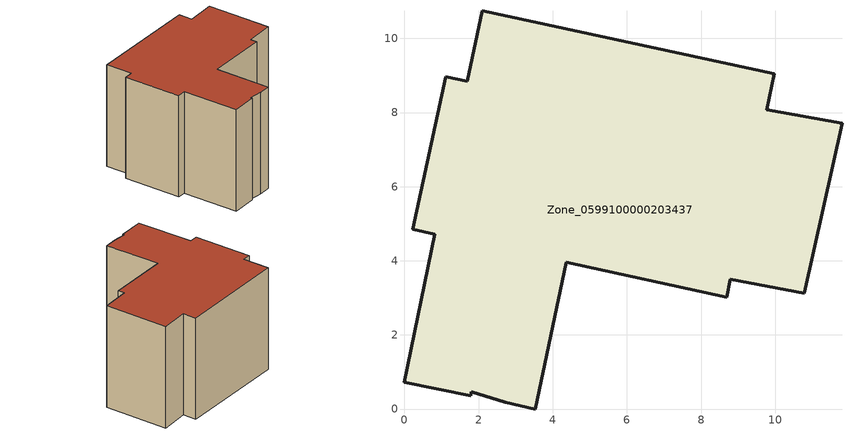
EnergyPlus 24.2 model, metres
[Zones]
Zone_0599100000203437
 floor ground (C_G): 0.81,4.72 0.23,4.85 1.11,8.96 1.69,8.84 2.1,10.74 9.98,9.05 9.77,8.08 11.8,7.71 10.79,3.13 8.79,3.5 8.69,3.02 4.37,3.96 3.53,0 2.72,0.19 1.81,0.47 1.78,0.36 0,0.72 z0
 wall outside (C_F): 0.23,4.85 0.81,4.72 0,0.72 1.78,0.36 1.81,0.47 2.72,0.19 3.53,0 4.37,3.96 8.69,3.02 8.79,3.5 10.79,3.13 11.8,7.71 9.77,8.08 9.98,9.05 2.1,10.74 1.69,8.84 1.11,8.96 0.23,4.85 z0:7.51
 roof outside (C_R): 3.53,0 4.37,3.96 8.69,3.02 8.79,3.5 10.79,3.13 11.8,7.71 9.77,8.08 9.98,9.05 2.1,10.74 1.69,8.84 1.11,8.96 0.23,4.85 0.81,4.72 0,0.72 1.78,0.36 1.81,0.47 2.72,0.19 z7.51
[BUILDING]
Pand.0599100000203437: North Axis=0; Terrain=City; Loads Convergence Tolerance Value=0.04; Temperature Convergence Tolerance Value=0.4; Solar Distribution=FullExterior; Maximum Number of Warmup Days=25; Minimum Number of Warmup Days=1
[Site:Location]
Rotterdam.The.Hague.AP_ZH_NLD Design_Conditions: Latitude=51.96; Longitude=4.45; Time Zone=1; Elevation=-4.5
[SITE:GROUNDTEMPERATURE:BUILDINGSURFACE]
18, 18, 18, 18, 18, 18, 18, 18, 18, 18, 18, 18
[MATERIAL] Thermal Absorptance=0.9; Solar Absorptance=0.7; Visible Absorptance=0.7
Name | Roughness | Thickness | Conductivity | Density | Specific Heat
G.TC.1975-1991 | MediumSmooth | 0.15 | 0.288461 | 540 | 1210
F.TC.1975-1991 | Rough | 0.3 | 0.230769 | 1920 | 840
R.TC.1975-1991 | MediumRough | 0.2 | 0.153846 | 1500 | 1000
[CONSTRUCTION]
C_G: G.TC.1975-1991
C_F: F.TC.1975-1991
C_R: R.TC.1975-1991
[ZONE]
Zone_0599100000203437: Type=1; Multiplier=1; Ceiling Height=Autocalculate; Volume=Autocalculate; Floor Area=autocalculate; Part of Total Floor Area=Yes
[ZONEINFILTRATION:DESIGNFLOWRATE]
Infil_Zone_0599100000203437: Zone or ZoneList or Space or SpaceList=Zone_0599100000203437; Schedule=AlwaysOn; Design Flow Rate Calculation Method=Flow/Area; Flow Rate per Floor Area=0.003; Constant Term Coefficient=1; Temperature Term Coefficient=0; Velocity Term Coefficient=0; Velocity Squared Term Coefficient=0
[HVACTEMPLATE:ZONE:IDEALLOADSAIRSYSTEM]
Zone_0599100000203437: Maximum Heating Supply Air Temperature=50; Minimum Cooling Supply Air Temperature=13; Maximum Heating Supply Air Humidity Ratio=0.0156; Minimum Cooling Supply Air Humidity Ratio=0.0077; Heating Limit=NoLimit; Cooling Limit=NoLimit; Dehumidification Control Type=ConstantSensibleHeatRatio; Cooling Sensible Heat Ratio=0.7; Dehumidification Setpoint=60; Humidification Control Type=None; Humidification Setpoint=30; Outdoor Air Method=None; Outdoor Air Flow Rate per Person=0.00944; Outdoor Air Flow Rate per Zone Floor Area=0; Outdoor Air Flow Rate per Zone=0; Demand Controlled Ventilation Type=None; Outdoor Air Economizer Type=NoEconomizer; Heat Recovery Type=None; Sensible Heat Recovery Effectiveness=0.7; Latent Heat Recovery Effectiveness=0.65
[ZONECONTROL:THERMOSTAT]
ThermostatControl_Zone_0599100000203437: Zone or ZoneList=Zone_0599100000203437; Control Type Schedule=DualSetpointControlType; Control 1=Thermostat_Zone_0599100000203437; Temperature Difference Between Cutout And Setpoint=0
[THERMOSTATSETPOINT:DUALSETPOINT]
Thermostat_Zone_0599100000203437: Heating Setpoint Temperature Schedule=HeatingSetpoint_Zone_0599100000203437; Cooling Setpoint Temperature Schedule=CoolingSetpoint_Zone_0599100000203437
[SCHEDULE:COMPACT]
HeatingSetpoint_Zone_0599100000203437: Through: 12/31, For: AllDays, Until: 24:00, 21
CoolingSetpoint_Zone_0599100000203437: Through: 12/31, For: AllDays, Until: 24:00, 24
DualSetpointControlType: Through: 12/31, For: AllDays, Until: 24:00, 4
AlwaysOn: Through: 12/31, For: AllDays, Until: 24:00, 1
